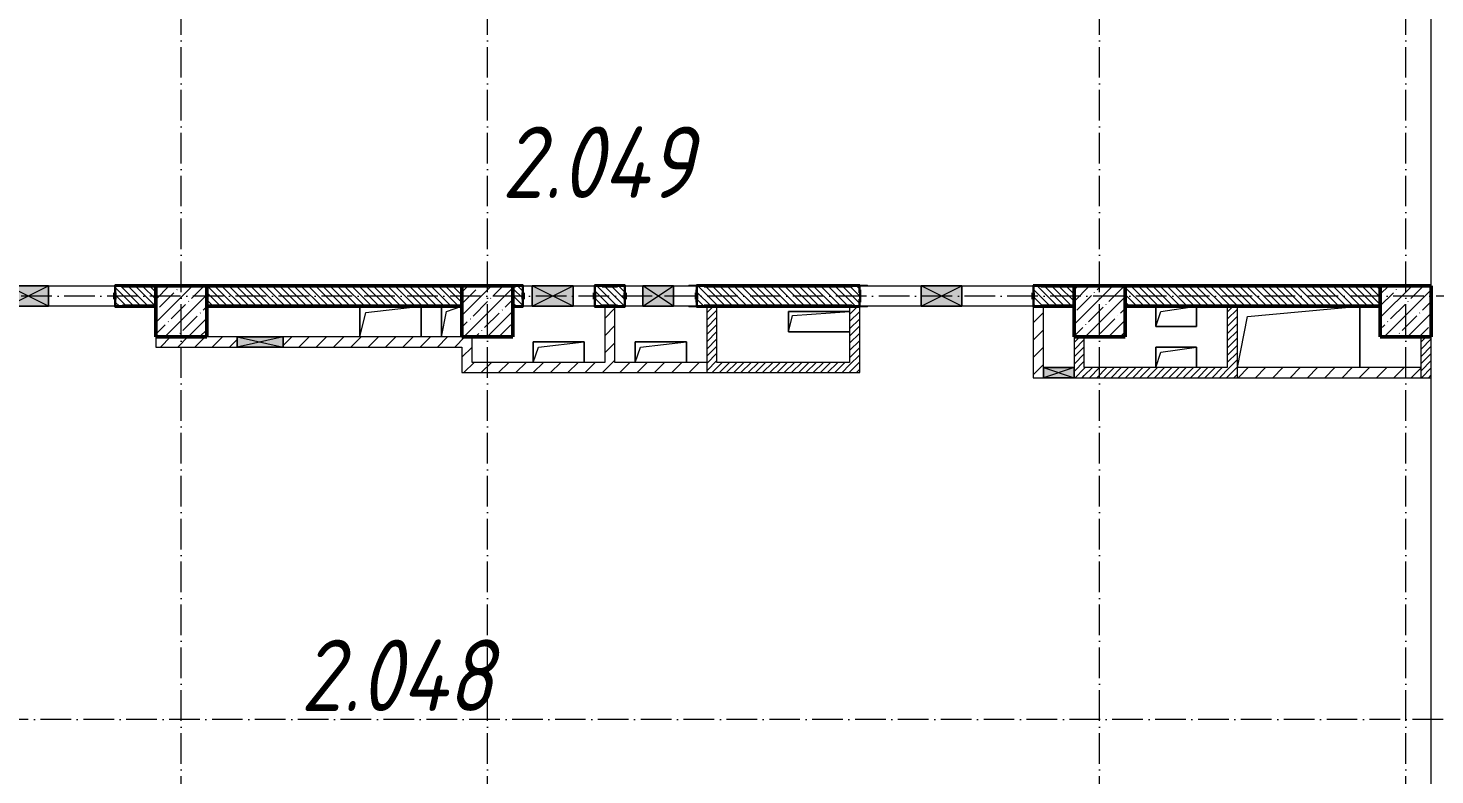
# Model space of a CAD drawing. Header units: millimetres. Extents: x -12989 to 629078, y -109036 to 555275.
# Drawn here: x 67810 to 81595, y 65004 to 72319 of the extents above; entities that cross this region are included whole.
import ezdxf

# ---------------------------------------------------------------- set-up
doc = ezdxf.new("R2010")
doc.units = ezdxf.units.MM
doc.linetypes.add('50_200_ШТРИХ_1Т_ш5_п1_п1_', pattern=[700, 500, -100, 0, -100])
for name, color, linetype, lineweight in [('A-DETL-GENF-OTLN', 7, 'Continuous', 9), ('A-FLOR-____-OTLN', 7, 'Continuous', 9), ('A-GENM-____-MCUT', 7, 'Continuous', 25), ('A-GENM-____-OTLN', 7, 'Continuous', 9), ('A-GENM-____-OTLN-1', 7, 'Continuous', 25), ('A-GLAZ-____-OTLN', 7, 'Continuous', 9), ('A-WALL-____-MCUT-2', 7, 'Continuous', 50), ('A-WALL-____-PATT-1', 7, 'Continuous', 9), ('A-WALL-FNSH-MCUT-1', 7, 'Continuous', 9), ('I-WALL-____-OTLN', 7, 'Continuous', 9), ('S-COLS-____-MCUT', 7, 'Continuous', 50), ('S-COLS-____-OTLN', 7, 'Continuous', 9), ('S-GRID-____-OTLN-1', 7, '50_200_ШТРИХ_1Т_ш5_п1_п1_', 9), ('Марки помещений', 7, 'Continuous', 9)]:
    doc.layers.add(name, color=color, linetype=linetype, lineweight=lineweight)
doc.styles.add('ISOCPEUR_I_3', font='isocpeui.ttf', dxfattribs={"width": 0.85, "height": 2.2})
pattern_1 = [(135, (43259.71, 63713.66), (-35.35534, -35.35534), [])]
pattern_2 = [(45, (43259.71, 63713.66), (-84.8528, 84.8528), [])]
pattern_3 = [(45, (43259.71, 63713.66), (-35.35534, 35.35534), [])]

# ---------------------------------------------------------------- blocks, each defined once
blk = doc.blocks.new('BSC_Колонна _Прямоугольная - 500х500-V68-АР1_План отверстий 2 этажа в осях 1-64_А-ГГ')
at = {"layer": 'S-COLS-____-OTLN'}
h = blk.add_hatch(dxfattribs=at)
h.set_pattern_fill('FP_97', color=256, style=0, pattern_type=2)
h.set_pattern_definition([(45, (-38050, -5831.04), (-114.04925, 114.04925), []), (45, (-37935.95, -5831.04), (-114.04925, 114.04925), [201.613, -40.323, 3.353, -36.97])])
h.paths.add_polyline_path([(-250, -250), (250, -250), (250, 250), (-250, 250)], flags=0)
at = {"layer": 'S-COLS-____-MCUT'}
for p, q in [((250, 250), (-250, 250)), ((-250, 250), (-250, -250)), ((250, -250), (250, 250)), ((-250, -250), (250, -250))]:
    blk.add_line(p, q, dxfattribs=at)
blk = doc.blocks.new('BSC_Колонна _Прямоугольная - 500х500-V70-АР1_План отверстий 2 этажа в осях 1-64_А-ГГ')
at = {"layer": 'S-COLS-____-OTLN'}
h = blk.add_hatch(dxfattribs=at)
h.set_pattern_fill('FP_99', color=256, style=0, pattern_type=2)
h.set_pattern_definition([(45, (-29050, -5831.04), (-114.04925, 114.04925), []), (45, (-28935.95, -5831.04), (-114.04925, 114.04925), [201.613, -40.323, 3.353, -36.97])])
h.paths.add_polyline_path([(-250, -250), (250, -250), (250, 250), (-250, 250)], flags=0)
at = {"layer": 'S-COLS-____-MCUT'}
for p, q in [((250, 250), (-250, 250)), ((-250, 250), (-250, -250)), ((250, -250), (250, 250)), ((-250, -250), (250, -250))]:
    blk.add_line(p, q, dxfattribs=at)
blk = doc.blocks.new('BSC_Колонна _Прямоугольная - 500х500-V86-АР1_План отверстий 2 этажа в осях 1-64_А-ГГ')
at = {"layer": 'S-COLS-____-OTLN'}
h = blk.add_hatch(dxfattribs=at)
h.set_pattern_fill('FP_115', color=256, style=0, pattern_type=2)
h.set_pattern_definition([(45, (-26050, -5831.04), (-114.0493, 114.0493), []), (45, (-25935.95, -5831.04), (-114.0493, 114.0493), [201.613, -40.323, 3.353, -36.97])])
h.paths.add_polyline_path([(-250, -250), (250, -250), (250, 250), (-250, 250)], flags=0)
at = {"layer": 'S-COLS-____-MCUT'}
for p, q in [((250, 250), (-250, 250)), ((-250, 250), (-250, -250)), ((250, -250), (250, 250)), ((-250, -250), (250, -250))]:
    blk.add_line(p, q, dxfattribs=at)
blk = doc.blocks.new('BSC_Колонна _Прямоугольная - 500х500-V95-АР1_План отверстий 2 этажа в осях 1-64_А-ГГ')
at = {"layer": 'S-COLS-____-OTLN'}
h = blk.add_hatch(dxfattribs=at)
h.set_pattern_fill('FP_124', color=256, style=0, pattern_type=2)
h.set_pattern_definition([(45, (-35050, -5831.04), (-114.04925, 114.04925), []), (45, (-34935.95, -5831.04), (-114.04925, 114.04925), [201.613, -40.323, 3.353, -36.97])])
h.paths.add_polyline_path([(-250, -250), (250, -250), (250, 250), (-250, 250)], flags=0)
at = {"layer": 'S-COLS-____-MCUT'}
for p, q in [((250, 250), (-250, 250)), ((-250, 250), (-250, -250)), ((250, -250), (250, 250)), ((-250, -250), (250, -250))]:
    blk.add_line(p, q, dxfattribs=at)
blk = doc.blocks.new('Фахверк_СКБ_Уголок - 200_3960_зеркало-28268689-АР1_План отверстий 2 этажа в осях 1-64_А-ГГ')
at = {"layer": 'A-GENM-____-MCUT'}
for p, q in [((200, 156), (125, 156)), ((125, 156), (125, 81)), ((131, 81), (131, 150)), ((131, 150), (200, 150)), ((200, 150), (200, 156)), ((125, 81), (131, 81)), ((131, 19), (125, 19)), ((125, 19), (125, -56)), ((131, -50), (131, 19)), ((125, -56), (200, -56)), ((200, -50), (131, -50)), ((200, -56), (200, -50))]:
    blk.add_line(p, q, dxfattribs=at)
blk = doc.blocks.new('Фахверк_СКБ_Уголок - 200_3960-28268576-АР1_План отверстий 2 этажа в осях 1-64_А-ГГ')
at = {"layer": 'A-GENM-____-MCUT'}
for p, q in [((200, 156), (125, 156)), ((125, 156), (125, 81)), ((131, 81), (131, 150)), ((131, 150), (200, 150)), ((200, 150), (200, 156)), ((125, 81), (131, 81)), ((131, 19), (125, 19)), ((125, 19), (125, -56)), ((131, -50), (131, 19)), ((125, -56), (200, -56)), ((200, -50), (131, -50)), ((200, -56), (200, -50))]:
    blk.add_line(p, q, dxfattribs=at)
blk = doc.blocks.new('154_Стойка_СКБ_Уголок - СМ-2180_200-28268025-АР1_План отверстий 2 этажа в осях 1-64_А-ГГ')
at = {"layer": 'A-GENM-____-MCUT'}
for p, q in [((125, 156), (125, 81)), ((200, 156), (125, 156)), ((131, 81), (131, 150)), ((131, 150), (200, 150)), ((200, 150), (200, 156)), ((125, 81), (131, 81)), ((131, 19), (125, 19)), ((125, 19), (125, -56)), ((131, -50), (131, 19)), ((125, -56), (200, -56)), ((200, -50), (131, -50)), ((200, -56), (200, -50))]:
    blk.add_line(p, q, dxfattribs=at)
blk = doc.blocks.new('Стойка_Влож_Полоса боковая - Полоса-V142-АР1_План отверстий 2 этажа в осях 1-64_А-ГГ')
at = {"layer": 'A-GENM-____-OTLN'}
for p, q in [((-5, 60), (0, 60)), ((-5, -60), (-5, 60)), ((0, -60), (-5, -60))]:
    blk.add_line(p, q, dxfattribs=at)
blk = doc.blocks.new('Стойка_Влож_Уголок_Опорный - Уголок-28213941-АР1_План отверстий 2 этажа в осях 1-64_А-ГГ')
at = {"layer": 'A-GENM-____-OTLN'}
for p, q in [((-212, -6), (-212, 0)), ((0, 0), (0, -6)), ((-212, -75), (-212, -6)), ((-212, -6), (-206, -6)), ((-212, -75), (-206, -75)), ((-6, -6), (0, -6)), ((-6, -75), (0, -75)), ((0, -6), (0, -75))]:
    blk.add_line(p, q, dxfattribs=at)
blk = doc.blocks.new('154_Стойка_СКБ_Уголок - СМ-2480_200-28346303-АР1_План отверстий 2 этажа в осях 1-64_А-ГГ')
at = {"layer": 'A-GENM-____-MCUT'}
for p, q in [((125, 156), (125, 81)), ((200, 156), (125, 156)), ((131, 81), (131, 150)), ((131, 150), (200, 150)), ((200, 150), (200, 156)), ((125, 81), (131, 81)), ((131, 19), (125, 19)), ((125, 19), (125, -56)), ((131, -50), (131, 19)), ((125, -56), (200, -56)), ((200, -50), (131, -50)), ((200, -56), (200, -50))]:
    blk.add_line(p, q, dxfattribs=at)
blk = doc.blocks.new('Стойка_Влож_Полоса боковая - Полоса-28213942-АР1_План отверстий 2 этажа в осях 1-64_А-ГГ')
at = {"layer": 'A-GENM-____-OTLN'}
for p, q in [((-5, 60), (0, 60)), ((-5, -60), (-5, 60)), ((0, 31), (0, -31)), ((0, -60), (-5, -60))]:
    blk.add_line(p, q, dxfattribs=at)
blk = doc.blocks.new('AR_Отверстие прямоугольное _в плите_ - AR_Отверстие прямоугольное _в плите_-V147-АР1_План отверстий 2 этажа в осях 1-64_А-ГГ')
at = {"layer": 'A-GENM-____-OTLN'}
for p, q in [((250, 100), (-250, 100)), ((-250, 100), (-250, -100)), ((-250, -100), (-200, 50)), ((-200, 50), (250, 100)), ((250, -100), (250, 100))]:
    blk.add_line(p, q, dxfattribs=at)
blk = doc.blocks.new('AR_Отверстие прямоугольное _в плите_ - AR_Отверстие прямоугольное _в плите_-30459223-АР1_План отверстий 2 этажа в осях 1-64_А-ГГ')
at = {"layer": 'A-GENM-____-OTLN'}
for p, q in [((-200, 100), (-200, -100)), ((-200, -100), (-150, 50)), ((-150, 50), (200, 100)), ((200, -100), (200, 100)), ((-200, -100), (200, -100))]:
    blk.add_line(p, q, dxfattribs=at)
blk = doc.blocks.new('AR_Отверстие прямоугольное _в плите_ - AR_Отверстие прямоугольное _в плите_-V157-АР1_План отверстий 2 этажа в осях 1-64_А-ГГ')
at = {"layer": 'A-GENM-____-OTLN'}
for p, q in [((300, 100), (-300, 100)), ((-300, 100), (-300, -100)), ((-300, -100), (-260, 60)), ((-260, 60), (300, 100)), ((-300, -100), (300, -100))]:
    blk.add_line(p, q, dxfattribs=at)
blk = doc.blocks.new('AR_Отверстие прямоугольное _в плите_ - AR_Отверстие прямоугольное _в плите_-V178-АР1_План отверстий 2 этажа в осях 1-64_А-ГГ')
at = {"layer": 'A-GENM-____-OTLN'}
for p, q in [((-100, 150), (-100, -150)), ((-50, 100), (100, 150)), ((-100, -150), (-50, 100))]:
    blk.add_line(p, q, dxfattribs=at)
blk = doc.blocks.new('AR_Отверстие прямоугольное _в плите_ - AR_Отверстие прямоугольное _в плите_-V179-АР1_План отверстий 2 этажа в осях 1-64_А-ГГ')
at = {"layer": 'A-GENM-____-OTLN'}
for p, q in [((200, 100), (-200, 100)), ((-200, 100), (-200, -100)), ((-200, -100), (-150, 50)), ((-150, 50), (200, 100)), ((200, -100), (200, 100))]:
    blk.add_line(p, q, dxfattribs=at)
blk = doc.blocks.new('AR_Отверстие прямоугольное _в плите_ - AR_Отверстие прямоугольное _в плите_-V182-АР1_План отверстий 2 этажа в осях 1-64_А-ГГ')
at = {"layer": 'A-GENM-____-OTLN'}
for p, q in [((-300, 150), (-300, -150)), ((-240, 90), (300, 150)), ((300, -150), (300, 150)), ((-300, -150), (-240, 90))]:
    blk.add_line(p, q, dxfattribs=at)
blk = doc.blocks.new('AR_Отверстие прямоугольное _в плите_ - AR_Отверстие прямоугольное _в плите_-V192-АР1_План отверстий 2 этажа в осях 1-64_А-ГГ')
at = {"layer": 'A-GENM-____-OTLN'}
for p, q in [((-500, 200), (600, 300)), ((600, -300), (600, 300)), ((-600, -300), (-500, 200))]:
    blk.add_line(p, q, dxfattribs=at)
blk = doc.blocks.new('AR_Отверстие прямоугольное _в стене_ - AR_Отверстие прямоугольное _в стене__ЭОМ-36402302-АР1_План отверстий 2 этажа в осях 1-64_А-ГГ')
at = {"layer": 'A-GLAZ-____-OTLN'}
blk.add_hatch(color=256, dxfattribs=at).paths.add_polyline_path([(200, 100), (-200, 100), (-200, -100), (200, -100)], flags=0)
at = {"layer": 'A-DETL-GENF-OTLN'}
for p, q in [((-200, -100), (-200, 100)), ((-200, 100), (200, 100)), ((200, 100), (-200, -100)), ((-200, 100), (200, -100)), ((200, 100), (-200, 100)), ((-200, 100), (-200, -100)), ((200, 100), (200, -100)), ((200, -100), (200, 100)), ((200, -100), (-200, -100)), ((-200, -100), (200, -100))]:
    blk.add_line(p, q, dxfattribs=at)
blk = doc.blocks.new('AR_Отверстие прямоугольное _в стене__БезПР - AR_Отверстие прямоугольное _в стене__БезПР-36392850-АР1_План отверстий 2 этажа в осях 1-64_А-ГГ')
at = {"layer": 'A-GLAZ-____-OTLN'}
blk.add_hatch(color=256, dxfattribs=at).paths.add_polyline_path([(150, 100), (-150, 100), (-150, -100), (150, -100), (150, 85)], flags=0)
at = {"layer": 'A-DETL-GENF-OTLN'}
for p, q in [((-150, -100), (-150, 100)), ((-150, 100), (150, 100)), ((150, 100), (-150, -100)), ((-150, 100), (150, -100)), ((150, 100), (-150, 100)), ((-150, 100), (-150, -100)), ((150, 100), (150, -100)), ((150, -100), (150, 100)), ((150, -100), (-150, -100)), ((-150, -100), (150, -100))]:
    blk.add_line(p, q, dxfattribs=at)
blk = doc.blocks.new('AR_Отверстие прямоугольное _в стене__БезПР - AR_Отверстие прямоугольное _в стене__БезПР-36428632-АР1_План отверстий 2 этажа в осях 1-64_А-ГГ')
at = {"layer": 'A-GLAZ-____-OTLN'}
blk.add_hatch(color=256, dxfattribs=at).paths.add_polyline_path([(-200, -100), (200, -100), (200, 100), (-200, 100)], flags=0)
at = {"layer": 'A-DETL-GENF-OTLN'}
for p, q in [((-200, -100), (-200, 100)), ((-200, 100), (200, 100)), ((200, 100), (-200, -100)), ((-200, 100), (200, -100)), ((200, 100), (-200, 100)), ((-200, 100), (-200, -100)), ((200, 100), (200, -100)), ((200, -100), (200, 100)), ((200, -100), (-200, -100)), ((-200, -100), (200, -100))]:
    blk.add_line(p, q, dxfattribs=at)
at = {"layer": 'A-GLAZ-____-OTLN'}
blk.add_line((200, 100), (-200, 100), dxfattribs=at)
blk = doc.blocks.new('AR_Отверстие прямоугольное _в стене__БезПР - AR_Отверстие прямоугольное _в стене__БезПР-36427692-АР1_План отверстий 2 этажа в осях 1-64_А-ГГ')
at = {"layer": 'A-GLAZ-____-OTLN'}
blk.add_hatch(color=256, dxfattribs=at).paths.add_polyline_path([(225, -50), (225, 50), (-225, 50), (-225, -50)], flags=0)
at = {"layer": 'A-DETL-GENF-OTLN'}
for p, q in [((-225, -50), (-225, 50)), ((-225, 50), (225, 50)), ((225, 50), (-225, -50)), ((-225, 50), (225, -50)), ((225, 50), (-225, 50)), ((-225, 50), (-225, -50)), ((225, 50), (225, -50)), ((225, -50), (225, 50)), ((225, -50), (-225, -50)), ((-225, -50), (225, -50))]:
    blk.add_line(p, q, dxfattribs=at)
at = {"layer": 'A-GLAZ-____-OTLN'}
blk.add_line((225, 50), (-225, 50), dxfattribs=at)
blk = doc.blocks.new('AR_Отверстие прямоугольное _в стене__БезПР - AR_Отверстие прямоугольное _в стене__БезПР-36789553-АР1_План отверстий 2 этажа в осях 1-64_А-ГГ')
at = {"layer": 'A-GLAZ-____-OTLN'}
blk.add_hatch(color=256, dxfattribs=at).paths.add_polyline_path([(150, -50), (150, 50), (-150, 50), (-150, -50)], flags=0)
at = {"layer": 'A-DETL-GENF-OTLN'}
for p, q in [((-150, -50), (-150, 50)), ((-150, 50), (150, 50)), ((150, 50), (-150, -50)), ((-150, 50), (150, -50)), ((150, 50), (-150, 50)), ((-150, 50), (-150, -50)), ((150, 50), (150, -50)), ((150, -50), (150, 50)), ((150, -50), (-150, -50)), ((-150, -50), (150, -50))]:
    blk.add_line(p, q, dxfattribs=at)
at = {"layer": 'A-GLAZ-____-OTLN'}
blk.add_line((150, 50), (-150, 50), dxfattribs=at)
blk = doc.blocks.new('2этаж')
at = {"layer": 'S-GRID-____-OTLN-1', "color": 251, "ltscale": 0.6, "true_color": 0x636466}
for p, q in [((10458.3, 454533.3), (10458.3, 469166.5)), ((13458.3, 454533.3), (13458.3, 469166.5)), ((19458.3, 454533.3), (19458.3, 469166.5)), ((22458.3, 454533.3), (22458.3, 469166.5)), ((74727.1, 464997), (-20260.4, 464997)), ((88359, 460847), (-20260.4, 460847))]:
    blk.add_line(p, q, dxfattribs=at)

msp = doc.modelspace()

# ---------------------------------------------------------------- hatches: boundary and pattern name
at = {"layer": 'A-WALL-____-PATT-1'}
h = msp.add_hatch(dxfattribs=at)
h.set_pattern_fill('FP_6', color=256, style=0, pattern_type=2)
h.set_pattern_definition(pattern_1)
h.paths.add_polyline_path([(68665.7115, 69594.7006), (69059.7115, 69594.7006), (69059.7115, 69794.7006), (68665.7115, 69794.7006), (68665.7115, 69725.7006), (68659.7115, 69725.7006), (68659.7115, 69663.7006), (68665.7115, 69663.7006), (68665.7115, 69597.7006)], flags=0)
h.paths.add_polyline_path([(66884.7115, 69594.7006), (66953.7115, 69594.7006), (66953.7115, 69663.7006), (66959.7115, 69663.7006), (66959.7115, 69725.7006), (66953.7115, 69725.7006), (66953.7115, 69794.7006), (66109.7115, 69794.7006), (66109.7115, 69594.7006), (66223.0576, 69594.7006)], flags=0)
h.paths.add_polyline_path([(65559.7115, 69594.7006), (65709.7115, 69594.7006), (65709.7115, 69794.7006), (65559.7115, 69794.7006)], flags=0)
h = msp.add_hatch(dxfattribs=at)
h.set_pattern_fill('FP_6', color=256, style=0, pattern_type=2)
h.set_pattern_definition(pattern_1)
h.paths.add_polyline_path([(72059.7115, 69594.7006), (72059.7115, 69794.7006), (69559.7115, 69794.7006), (69559.7115, 69594.7006), (71525.4505, 69594.7006)], flags=0)
h = msp.add_hatch(dxfattribs=at)
h.set_pattern_fill('FP_6', color=256, style=0, pattern_type=2)
h.set_pattern_definition(pattern_1)
h.paths.add_polyline_path([(77734.7115, 69594.7006), (78059.7115, 69594.7006), (78059.7115, 69794.7006), (77665.7115, 69794.7006), (77665.7115, 69725.7006), (77659.7115, 69725.7006), (77659.7115, 69663.7006), (77665.7115, 69663.7006), (77665.7115, 69594.7006)], flags=0)
h.paths.add_polyline_path([(75884.7115, 69594.7006), (75953.7115, 69594.7006), (75953.7115, 69663.7006), (75959.7115, 69663.7006), (75959.7115, 69725.7006), (75953.7115, 69725.7006), (75953.7115, 69794.7006), (74365.7115, 69794.7006), (74365.7115, 69725.7006), (74359.7115, 69725.7006), (74359.7115, 69663.7006), (74365.7115, 69663.7006), (74365.7115, 69594.7006), (75060.3791, 69594.7006)], flags=0)
h.paths.add_polyline_path([(73365.7115, 69594.7006), (73653.7115, 69594.7006), (73653.7115, 69663.7006), (73659.7115, 69663.7006), (73659.7115, 69725.7006), (73653.7115, 69725.7006), (73653.7115, 69794.7006), (73365.7115, 69794.7006), (73365.7115, 69725.7006), (73359.7115, 69725.7006), (73359.7115, 69663.7006), (73365.7115, 69663.7006), (73365.7115, 69598.7006)], flags=0)
h.paths.add_polyline_path([(72559.7115, 69594.7006), (72653.7115, 69594.7006), (72653.7115, 69663.7006), (72659.7115, 69663.7006), (72659.7115, 69725.7006), (72653.7115, 69725.7006), (72653.7115, 69794.7006), (72559.7115, 69794.7006), (72559.7115, 69688.7006)], flags=0)
h = msp.add_hatch(dxfattribs=at)
h.set_pattern_fill('FP_6', color=256, style=0, pattern_type=2)
h.set_pattern_definition(pattern_1)
h.paths.add_polyline_path([(81059.7115, 69594.7006), (81059.7115, 69794.7006), (78559.7115, 69794.7006), (78559.7115, 69594.7006), (78595.3076, 69594.7006)], flags=0)
h = msp.add_hatch(dxfattribs=at)
h.set_pattern_fill('FP_4', color=256, style=0, pattern_type=2)
h.set_pattern_definition(pattern_2)
h.paths.add_polyline_path([(73559.7115, 69044.7006), (73559.7115, 69594.7006), (73459.7115, 69594.7006), (73459.7115, 69044.7006)], flags=0)
h = msp.add_hatch(dxfattribs=at)
h.set_pattern_fill('FP_5', color=256, style=0, pattern_type=2)
h.set_pattern_definition(pattern_3)
h.paths.add_polyline_path([(74559.7115, 68944.7006), (74559.7115, 69594.7006), (74459.7115, 69594.7006), (74459.7115, 68944.7006)], flags=0)
h = msp.add_hatch(dxfattribs=at)
h.set_pattern_fill('FP_5', color=256, style=0, pattern_type=2)
h.set_pattern_definition(pattern_3)
h.paths.add_polyline_path([(75959.7115, 68944.7006), (75958.6206, 69588.7006), (75884.7115, 69588.7006), (75884.7115, 69594.7006), (75859.7115, 69594.7006), (75859.7115, 68944.7006)], flags=0)
h = msp.add_hatch(dxfattribs=at)
h.set_pattern_fill('FP_4', color=256, style=0, pattern_type=2)
h.set_pattern_definition(pattern_2)
h.paths.add_polyline_path([(77759.7115, 68994.7006), (77759.7115, 69594.7006), (77734.7115, 69594.7006), (77734.7115, 69588.7006), (77659.7115, 69588.7006), (77659.7115, 68994.7006), (77734.7115, 68994.7006)], flags=0)
h = msp.add_hatch(dxfattribs=at)
h.set_pattern_fill('FP_5', color=256, style=0, pattern_type=2)
h.set_pattern_definition(pattern_3)
h.paths.add_polyline_path([(79659.7115, 68994.7006), (79659.7115, 69594.7006), (79559.7115, 69594.7006), (79559.7115, 68994.7006)], flags=0)
h = msp.add_hatch(dxfattribs=at)
h.set_pattern_fill('FP_4', color=256, style=0, pattern_type=2)
h.set_pattern_definition(pattern_2)
h.paths.add_polyline_path([(69859.7115, 69194.7006), (69859.7115, 69294.7006), (69059.7115, 69294.7006), (69059.7115, 69194.7006), (69559.7115, 69194.7006)], flags=0)
h.paths.add_polyline_path([(70309.7115, 69194.7006), (72159.7115, 69194.7006), (72159.7115, 69294.7006), (70309.7115, 69294.7006), (70309.7115, 69253.034)], flags=0)
h = msp.add_hatch(dxfattribs=at)
h.set_pattern_fill('FP_5', color=256, style=0, pattern_type=2)
h.set_pattern_definition(pattern_3)
h.paths.add_polyline_path([(78159.7115, 68894.7006), (78159.7115, 69294.7006), (78059.7115, 69294.7006), (78059.7115, 68894.7006)], flags=0)
h = msp.add_hatch(dxfattribs=at)
h.set_pattern_fill('FP_5', color=256, style=0, pattern_type=2)
h.set_pattern_definition(pattern_3)
h.paths.add_polyline_path([(81559.7115, 68894.7006), (81559.7115, 69294.7006), (81459.7115, 69294.7006), (81459.7115, 68894.7006)], flags=0)
h = msp.add_hatch(dxfattribs=at)
h.set_pattern_fill('FP_4', color=256, style=0, pattern_type=2)
h.set_pattern_definition(pattern_2)
h.paths.add_polyline_path([(72159.7115, 69044.7006), (72159.7115, 69194.7006), (72059.7115, 69194.7006), (72059.7115, 69044.7006)], flags=0)
h = msp.add_hatch(dxfattribs=at)
h.set_pattern_fill('FP_4', color=256, style=0, pattern_type=2)
h.set_pattern_definition(pattern_2)
h.paths.add_polyline_path([(73292.9148, 68944.7006), (74459.7115, 68944.7006), (74459.7115, 69044.7006), (72059.7115, 69044.7006), (72059.7115, 68944.7006)], flags=0)
h = msp.add_hatch(dxfattribs=at)
h.set_pattern_fill('FP_5', color=256, style=0, pattern_type=2)
h.set_pattern_definition(pattern_3)
h.paths.add_polyline_path([(75859.7115, 68944.7006), (75859.7115, 69044.7006), (74559.7115, 69044.7006), (74559.7115, 68944.7006), (75060.3791, 68944.7006)], flags=0)
h = msp.add_hatch(dxfattribs=at)
h.set_pattern_fill('FP_4', color=256, style=0, pattern_type=2)
h.set_pattern_definition(pattern_2)
h.paths.add_polyline_path([(77659.7115, 68894.7006), (77759.7115, 68894.7006), (77759.7115, 68994.7006), (77659.7115, 68994.7006)], flags=0)
h = msp.add_hatch(dxfattribs=at)
h.set_pattern_fill('FP_5', color=256, style=0, pattern_type=2)
h.set_pattern_definition(pattern_3)
h.paths.add_polyline_path([(79659.7115, 68894.7006), (79659.7115, 68994.7006), (78159.7115, 68994.7006), (78159.7115, 68894.7006), (78595.3076, 68894.7006)], flags=0)
h = msp.add_hatch(dxfattribs=at)
h.set_pattern_fill('FP_4', color=256, style=0, pattern_type=2)
h.set_pattern_definition(pattern_2)
h.paths.add_polyline_path([(81459.7115, 68894.7006), (81459.7115, 68994.7006), (79659.7115, 68994.7006), (79659.7115, 68894.7006)], flags=0)

# ---------------------------------------------------------------- linework, layer by layer
at = {"layer": 'A-FLOR-____-OTLN'}
for p, q in [((81559.7115, 69794.7006), (81559.7115, 72694.7006)), ((71059.7115, 69294.7006), (71059.7115, 69594.7006)), ((71659.7115, 69594.7006), (71659.7115, 69294.7006)), ((71859.7115, 69294.7006), (71859.7115, 69594.7006)), ((75259.7115, 69544.7006), (75859.7115, 69544.7006)), ((75259.7115, 69344.7006), (75259.7115, 69544.7006)), ((78859.7115, 69394.7006), (78859.7115, 69594.7006)), ((79259.7115, 69594.7006), (79259.7115, 69394.7006)), ((80859.7115, 69594.7006), (80859.7115, 68994.7006)), ((75859.7115, 69344.7006), (75259.7115, 69344.7006)), ((79259.7115, 69394.7006), (78859.7115, 69394.7006)), ((72759.7115, 69244.7006), (73259.7115, 69244.7006)), ((72759.7115, 69044.7006), (72759.7115, 69244.7006)), ((73259.7115, 69244.7006), (73259.7115, 69044.7006)), ((73759.7115, 69244.7006), (74259.7115, 69244.7006)), ((73759.7115, 69044.7006), (73759.7115, 69244.7006)), ((74259.7115, 69244.7006), (74259.7115, 69044.7006)), ((78859.7115, 69194.7006), (79259.7115, 69194.7006)), ((78859.7115, 68994.7006), (78859.7115, 69194.7006)), ((79259.7115, 69194.7006), (79259.7115, 68994.7006)), ((81559.7115, 62294.7006), (81559.7115, 68894.7006))]:
    msp.add_line(p, q, dxfattribs=at)
at = {"layer": 'A-WALL-____-MCUT-2'}
for p, q in [((69059.7115, 69794.7006), (68734.7115, 69794.7006)), ((72059.7115, 69794.7006), (69559.7115, 69794.7006)), ((72584.7115, 69794.7006), (72559.7115, 69794.7006)), ((73584.7115, 69794.7006), (73434.7115, 69794.7006)), ((75884.7115, 69794.7006), (74434.7115, 69794.7006)), ((78059.7115, 69794.7006), (77734.7115, 69794.7006)), ((81059.7115, 69794.7006), (78559.7115, 69794.7006)), ((68659.7115, 69725.7006), (68659.7115, 69663.7006)), ((72659.7115, 69663.7006), (72659.7115, 69725.7006)), ((73359.7115, 69725.7006), (73359.7115, 69663.7006)), ((73659.7115, 69663.7006), (73659.7115, 69725.7006)), ((74359.7115, 69725.7006), (74359.7115, 69663.7006)), ((77659.7115, 69725.7006), (77659.7115, 69663.7006)), ((68734.7115, 69594.7006), (69059.7115, 69594.7006)), ((69559.7115, 69594.7006), (72059.7115, 69594.7006)), ((72559.7115, 69594.7006), (72584.7115, 69594.7006)), ((73434.7115, 69594.7006), (73584.7115, 69594.7006)), ((74434.7115, 69594.7006), (75884.7115, 69594.7006)), ((77734.7115, 69594.7006), (78059.7115, 69594.7006)), ((78559.7115, 69594.7006), (81059.7115, 69594.7006))]:
    msp.add_line(p, q, dxfattribs=at)
at = {"layer": 'A-WALL-FNSH-MCUT-1'}
for p, q in [((73459.7115, 69594.7006), (73459.7115, 69044.7006)), ((73559.7115, 69044.7006), (73559.7115, 69594.7006)), ((74459.7115, 69594.7006), (74459.7115, 68944.7006)), ((74559.7115, 69044.7006), (74559.7115, 69594.7006)), ((75859.7115, 69594.7006), (75859.7115, 69044.7006)), ((75959.7115, 68944.7006), (75959.7115, 69588.7006)), ((77659.7115, 69588.7006), (77659.7115, 68894.7006)), ((77759.7115, 68994.7006), (77759.7115, 69594.7006)), ((79559.7115, 69594.7006), (79559.7115, 68994.7006)), ((79659.7115, 68894.7006), (79659.7115, 69594.7006)), ((69059.7115, 69294.7006), (69059.7115, 69194.7006)), ((69859.7115, 69294.7006), (69559.7115, 69294.7006)), ((72059.7115, 69294.7006), (70309.7115, 69294.7006)), ((72159.7115, 69044.7006), (72159.7115, 69294.7006)), ((78059.7115, 69294.7006), (78059.7115, 68994.7006)), ((78159.7115, 68994.7006), (78159.7115, 69294.7006)), ((81459.7115, 68894.7006), (81459.7115, 69294.7006)), ((81559.7115, 68894.7006), (81559.7115, 69294.7006)), ((69059.7115, 69194.7006), (69859.7115, 69194.7006)), ((70309.7115, 69194.7006), (72059.7115, 69194.7006)), ((72059.7115, 69194.7006), (72059.7115, 68944.7006)), ((72059.7115, 68944.7006), (75959.7115, 68944.7006)), ((73459.7115, 69044.7006), (72159.7115, 69044.7006)), ((74459.7115, 69044.7006), (73559.7115, 69044.7006)), ((75859.7115, 69044.7006), (74559.7115, 69044.7006)), ((79559.7115, 68994.7006), (78159.7115, 68994.7006)), ((81459.7115, 68994.7006), (79659.7115, 68994.7006)), ((77659.7115, 68894.7006), (77759.7115, 68894.7006)), ((78059.7115, 68894.7006), (81559.7115, 68894.7006))]:
    msp.add_line(p, q, dxfattribs=at)
at = {"layer": 'I-WALL-____-OTLN'}
for p, q in [((68009.7115, 69794.7006), (68659.7115, 69794.7006)), ((72659.7115, 69794.7006), (72749.7115, 69794.7006)), ((73149.7115, 69794.7006), (73359.7115, 69794.7006)), ((73659.7115, 69794.7006), (73834.7115, 69794.7006)), ((74134.7115, 69794.7006), (74359.7115, 69794.7006)), ((75959.7115, 69794.7006), (76559.7115, 69794.7006)), ((76959.7115, 69794.7006), (77659.7115, 69794.7006)), ((68659.7115, 69594.7006), (68009.7115, 69594.7006)), ((72749.7115, 69594.7006), (72659.7115, 69594.7006)), ((73359.7115, 69594.7006), (73149.7115, 69594.7006)), ((73834.7115, 69594.7006), (73659.7115, 69594.7006)), ((74359.7115, 69594.7006), (74134.7115, 69594.7006)), ((76559.7115, 69594.7006), (75959.7115, 69594.7006)), ((77659.7115, 69594.7006), (76959.7115, 69594.7006))]:
    msp.add_line(p, q, dxfattribs=at)

# ---------------------------------------------------------------- block references
msp.add_blockref('2этаж', (58851.3748, -395302.2823))
at = {"layer": 'A-GENM-____-OTLN'}
for name, p, rotation in [('Стойка_Влож_Уголок_Опорный - Уголок-28213941-АР1_План отверстий 2 этажа в осях 1-64_А-ГГ', (74359.7115, 69588.7006), 269.9999999999995), ('Стойка_Влож_Уголок_Опорный - Уголок-28213941-АР1_План отверстий 2 этажа в осях 1-64_А-ГГ', (75959.7115, 69800.7006), 89.99999999999955), ('Стойка_Влож_Полоса боковая - Полоса-28213942-АР1_План отверстий 2 этажа в осях 1-64_А-ГГ', (75959.7115, 69694.7006), 180)]:
    msp.add_blockref(name, p, dxfattribs=dict(at, rotation=rotation))
for name, p in [('Стойка_Влож_Полоса боковая - Полоса-V142-АР1_План отверстий 2 этажа в осях 1-64_А-ГГ', (74359.7115, 69694.7006)), ('AR_Отверстие прямоугольное _в плите_ - AR_Отверстие прямоугольное _в плите_-V182-АР1_План отверстий 2 этажа в осях 1-64_А-ГГ', (71359.7115, 69444.7006)), ('AR_Отверстие прямоугольное _в плите_ - AR_Отверстие прямоугольное _в плите_-V178-АР1_План отверстий 2 этажа в осях 1-64_А-ГГ', (71959.7115, 69444.7006)), ('AR_Отверстие прямоугольное _в плите_ - AR_Отверстие прямоугольное _в плите_-V157-АР1_План отверстий 2 этажа в осях 1-64_А-ГГ', (75559.7115, 69444.7006)), ('AR_Отверстие прямоугольное _в плите_ - AR_Отверстие прямоугольное _в плите_-30459223-АР1_План отверстий 2 этажа в осях 1-64_А-ГГ', (79059.7115, 69494.7006)), ('AR_Отверстие прямоугольное _в плите_ - AR_Отверстие прямоугольное _в плите_-V192-АР1_План отверстий 2 этажа в осях 1-64_А-ГГ', (80259.7115, 69294.7006)), ('AR_Отверстие прямоугольное _в плите_ - AR_Отверстие прямоугольное _в плите_-V147-АР1_План отверстий 2 этажа в осях 1-64_А-ГГ', (73009.7115, 69144.7006)), ('AR_Отверстие прямоугольное _в плите_ - AR_Отверстие прямоугольное _в плите_-V147-АР1_План отверстий 2 этажа в осях 1-64_А-ГГ', (74009.7115, 69144.7006)), ('AR_Отверстие прямоугольное _в плите_ - AR_Отверстие прямоугольное _в плите_-V179-АР1_План отверстий 2 этажа в осях 1-64_А-ГГ', (79059.7115, 69094.7006))]:
    msp.add_blockref(name, p, dxfattribs=at)
at = {"layer": 'A-GENM-____-OTLN-1'}
for name, p in [('Фахверк_СКБ_Уголок - 200_3960-28268576-АР1_План отверстий 2 этажа в осях 1-64_А-ГГ', (68534.7115, 69644.7006)), ('Фахверк_СКБ_Уголок - 200_3960-28268576-АР1_План отверстий 2 этажа в осях 1-64_А-ГГ', (73234.7115, 69644.7006)), ('154_Стойка_СКБ_Уголок - СМ-2180_200-28268025-АР1_План отверстий 2 этажа в осях 1-64_А-ГГ', (74234.7115, 69644.7006)), ('Фахверк_СКБ_Уголок - 200_3960-28268576-АР1_План отверстий 2 этажа в осях 1-64_А-ГГ', (77534.7115, 69644.7006))]:
    msp.add_blockref(name, p, dxfattribs=at)
at = {"layer": 'A-GENM-____-OTLN-1', "rotation": 180}
for name, p in [('Фахверк_СКБ_Уголок - 200_3960_зеркало-28268689-АР1_План отверстий 2 этажа в осях 1-64_А-ГГ', (72784.7115, 69744.7006)), ('Фахверк_СКБ_Уголок - 200_3960_зеркало-28268689-АР1_План отверстий 2 этажа в осях 1-64_А-ГГ', (73784.7115, 69744.7006)), ('154_Стойка_СКБ_Уголок - СМ-2480_200-28346303-АР1_План отверстий 2 этажа в осях 1-64_А-ГГ', (76084.7115, 69744.7006))]:
    msp.add_blockref(name, p, dxfattribs=at)
at = {"layer": 'A-GLAZ-____-OTLN', "rotation": 180}
for name, p in [('AR_Отверстие прямоугольное _в стене__БезПР - AR_Отверстие прямоугольное _в стене__БезПР-36428632-АР1_План отверстий 2 этажа в осях 1-64_А-ГГ', (67809.7115, 69694.7006)), ('AR_Отверстие прямоугольное _в стене_ - AR_Отверстие прямоугольное _в стене__ЭОМ-36402302-АР1_План отверстий 2 этажа в осях 1-64_А-ГГ', (72949.7115, 69694.7006)), ('AR_Отверстие прямоугольное _в стене__БезПР - AR_Отверстие прямоугольное _в стене__БезПР-36392850-АР1_План отверстий 2 этажа в осях 1-64_А-ГГ', (73984.7115, 69694.7006)), ('AR_Отверстие прямоугольное _в стене__БезПР - AR_Отверстие прямоугольное _в стене__БезПР-36428632-АР1_План отверстий 2 этажа в осях 1-64_А-ГГ', (76759.7115, 69694.7006))]:
    msp.add_blockref(name, p, dxfattribs=at)
at = {"layer": 'A-GLAZ-____-OTLN'}
for name, p in [('AR_Отверстие прямоугольное _в стене__БезПР - AR_Отверстие прямоугольное _в стене__БезПР-36427692-АР1_План отверстий 2 этажа в осях 1-64_А-ГГ', (70084.7115, 69244.7006)), ('AR_Отверстие прямоугольное _в стене__БезПР - AR_Отверстие прямоугольное _в стене__БезПР-36789553-АР1_План отверстий 2 этажа в осях 1-64_А-ГГ', (77909.7115, 68944.7006))]:
    msp.add_blockref(name, p, dxfattribs=at)
at = {"layer": 'S-COLS-____-OTLN'}
for name, p in [('BSC_Колонна _Прямоугольная - 500х500-V86-АР1_План отверстий 2 этажа в осях 1-64_А-ГГ', (69309.7115, 69544.7006)), ('BSC_Колонна _Прямоугольная - 500х500-V70-АР1_План отверстий 2 этажа в осях 1-64_А-ГГ', (72309.7115, 69544.7006)), ('BSC_Колонна _Прямоугольная - 500х500-V95-АР1_План отверстий 2 этажа в осях 1-64_А-ГГ', (78309.7115, 69544.7006)), ('BSC_Колонна _Прямоугольная - 500х500-V68-АР1_План отверстий 2 этажа в осях 1-64_А-ГГ', (81309.7115, 69544.7006))]:
    msp.add_blockref(name, p, dxfattribs=at)

# ---------------------------------------------------------------- texts
at = {"layer": 'Марки помещений', "char_height": 700, "width": 817.72125, "attachment_point": 1, "style": 'ISOCPEUR_I_3'}
for s, insert in [('2.049', (72450.5197, 71355.4402)), ('2.048', (70478.5688, 66328.7567))]:
    msp.add_mtext(s, dxfattribs=dict(at, insert=insert))

doc.saveas('drawing.dxf')
